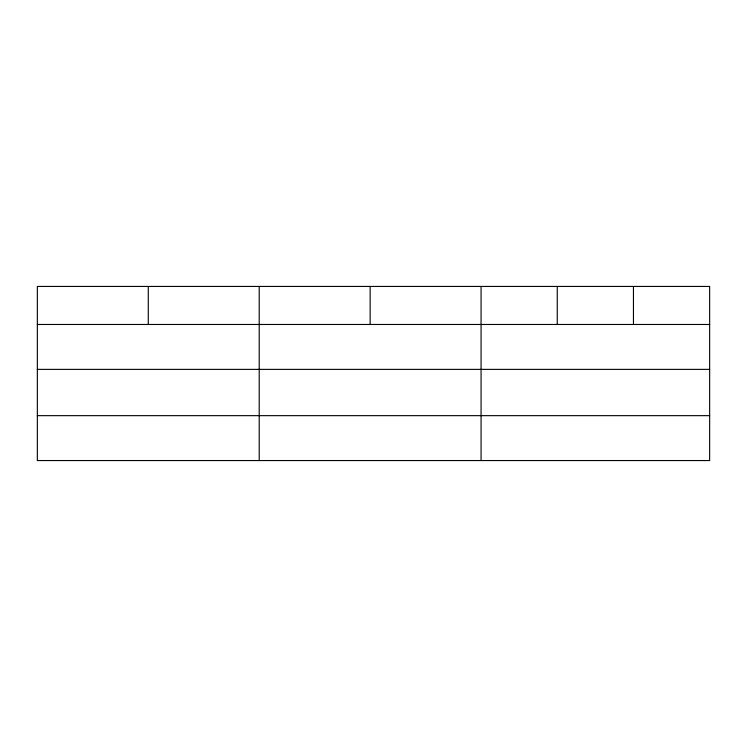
<?xml version="1.0" encoding="UTF-8"?>
<svg xmlns="http://www.w3.org/2000/svg" width="747" height="747" viewBox="0 0 747 747"><rect width="100%" height="100%" fill="white"/><g stroke="black" fill="none" stroke-linecap="round" stroke-linejoin="round"><path stroke-width="1.12" d="M709.65 369.373L709.65 286.446L37.35 286.446L37.35 460.554L709.65 460.554L709.65 369.373L37.35 369.373M37.35 324.469L709.65 324.469M37.35 415.649L709.65 415.649M633.456 286.446L633.456 324.469M557.262 286.446L557.262 324.469M481.068 286.446L481.068 460.554M370.138 286.446L370.138 324.469M259.209 286.446L259.209 460.554M148.28 286.446L148.28 324.469"/></g></svg>
